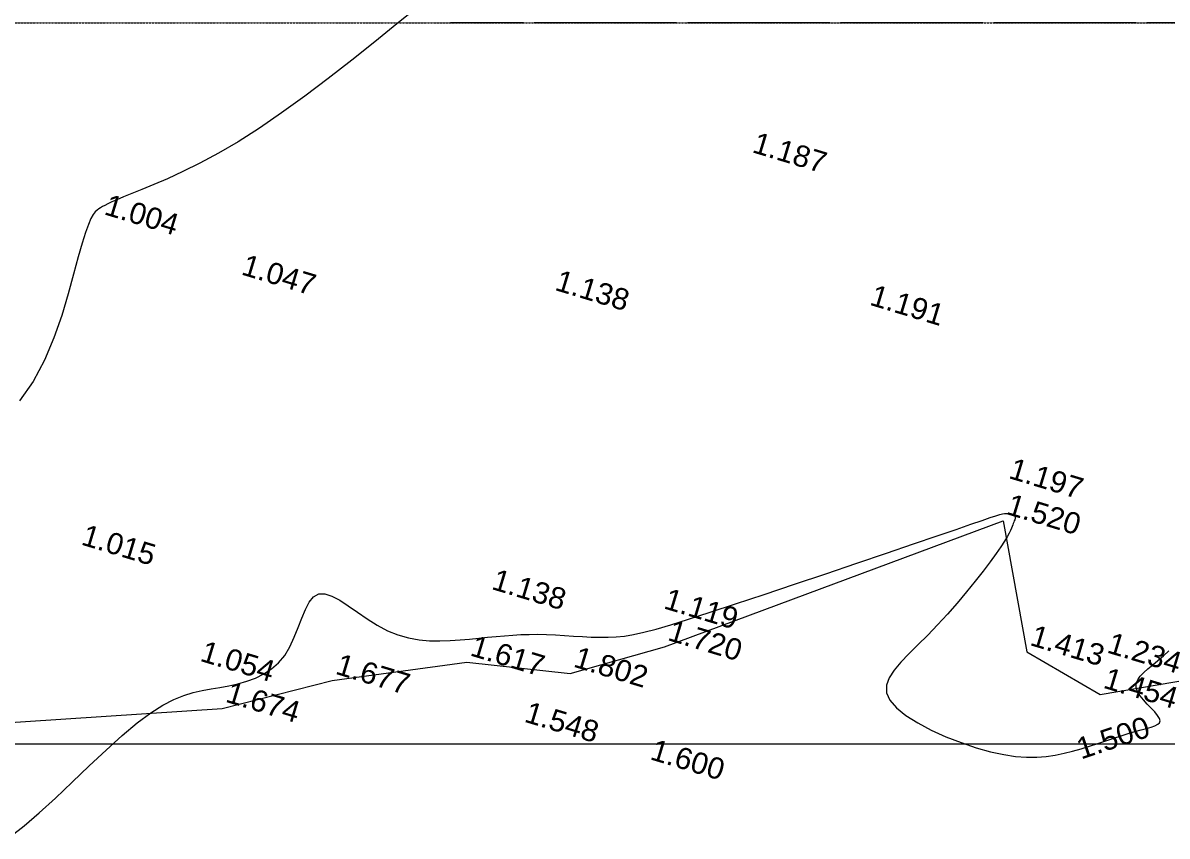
# Model space of a CAD drawing. Header units: millimetres. Extents: x -24439 to 198341, y -52871 to 149926.
# Drawn here: x 77453 to 109568, y -14922 to 7888 of the extents above; entities that cross this region are included whole.
import ezdxf

# ---------------------------------------------------------------- set-up
doc = ezdxf.new("R2010")
doc.units = ezdxf.units.MM
doc.linetypes.add('Double dash', pattern=[41.999998, 12, -6, 6, -6, 6, -6])
doc.linetypes.add('NET VAN', pattern=[1.06, 0.53, -0.53])
for name, color, linetype, lineweight in [('A-DETL-GENF-2', 9, 'NET VAN', 9), ('A-FLOR', 192, 'Continuous', 9), ('A-WALL', 113, 'Continuous', 9), ('C-PROP-LINE', 91, 'Double dash', 18), ('G-IMPT-1', 9, 'Continuous', 9), ('G-IMPT-6', 7, 'Continuous', 9)]:
    doc.layers.add(name, color=color, linetype=linetype, lineweight=lineweight)
doc.styles.add('Arial_1', font='arial_0.ttf', dxfattribs={"height": 600})

# ---------------------------------------------------------------- blocks, each defined once
blk = doc.blocks.new('Family - ___-1476882-TKCS_MB ĐỊNH VỊ CAO ĐỘ THIẾT KẾ')
at = {"layer": 'C-PROP-LINE'}
blk.add_line((26104, 7888), (134801, 7888), dxfattribs=at)
blk = doc.blocks.new('NCV_TKCS_251209_TONG THE HIEN TRANG SAN DUONG - NCV_TKCS_HIEN TRANG_251209a_dwg-1612995-TKCS_MB ĐỊNH VỊ CAO ĐỘ THIẾT KẾ')
at = {"layer": 'G-IMPT-1', "flags": 128}
for points in [[(563576188, 1144979179), (563575762, 1144978558), (563575311, 1144977901), (563574840, 1144977223), (563574357, 1144976542), (563573870, 1144975874), (563573385, 1144975236), (563572910, 1144974645), (563572450, 1144974113), (563572011, 1144973641), (563571595, 1144973225), (563571207, 1144972862), (563570851, 1144972547), (563570530, 1144972277), (563570248, 1144972049), (563570008, 1144971858), (563569813, 1144971701), (563569659, 1144971573), (563569539, 1144971471), (563569447, 1144971389), (563569379, 1144971323), (563569327, 1144971269), (563569285, 1144971223), (563569249, 1144971179), (563569213, 1144971131), (563569177, 1144971070), (563569144, 1144970983), (563569115, 1144970857), (563569093, 1144970680), (563569078, 1144970440), (563569074, 1144970125), (563569080, 1144969722), (563569098, 1144969224), (563569114, 1144968649), (563569114, 1144968018), (563569086, 1144967353), (563569012, 1144966677), (563568879, 1144966012), (563568673, 1144965380)], [(563571954, 1144953621), (563572233, 1144954006), (563572532, 1144954475), (563572847, 1144955003), (563573171, 1144955566), (563573498, 1144956140), (563573822, 1144956700), (563574137, 1144957223), (563574438, 1144957683), (563574719, 1144958063), (563574983, 1144958368), (563575232, 1144958611), (563575470, 1144958803), (563575700, 1144958956), (563575925, 1144959083), (563576148, 1144959195), (563576373, 1144959303), (563576600, 1144959420), (563576826, 1144959547), (563577046, 1144959689), (563577254, 1144959847), (563577444, 1144960024), (563577612, 1144960222), (563577751, 1144960444), (563577857, 1144960692), (563577926, 1144960966), (563577968, 1144961256), (563577993, 1144961549), (563578014, 1144961834), (563578041, 1144962096), (563578085, 1144962323), (563578159, 1144962503), (563578274, 1144962624), (563578437, 1144962675), (563578645, 1144962669), (563578890, 1144962618), (563579165, 1144962536), (563579462, 1144962438), (563579775, 1144962337), (563580096, 1144962248), (563580417, 1144962184), (563580732, 1144962157), (563581040, 1144962164), (563581339, 1144962200), (563581630, 1144962260), (563581911, 1144962337), (563582183, 1144962428), (563582443, 1144962527), (563582693, 1144962628), (563582931, 1144962726), (563583161, 1144962821), (563583383, 1144962913), (563583602, 1144963001), (563583819, 1144963085), (563584037, 1144963164), (563584259, 1144963238), (563584488, 1144963308), (563584725, 1144963373), (563584967, 1144963433), (563585214, 1144963492), (563585461, 1144963549), (563585706, 1144963607), (563585947, 1144963667), (563586180, 1144963730), (563586403, 1144963798), (563586615, 1144963873), (563586829, 1144963963), (563587059, 1144964076), (563587318, 1144964222), (563587622, 1144964407), (563587983, 1144964642), (563588418, 1144964935), (563588939, 1144965294), (563589555, 1144965724), (563590244, 1144966209), (563590981, 1144966729), (563591737, 1144967266), (563592487, 1144967800), (563593202, 1144968310), (563593856, 1144968778), (563594422, 1144969184), (563594879, 1144969512), (563595235, 1144969769), (563595505, 1144969963), (563595702, 1144970103), (563595841, 1144970201), (563595936, 1144970264), (563596002, 1144970303), (563596054, 1144970328), (563596102, 1144970346), (563596148, 1144970359), (563596192, 1144970367), (563596234, 1144970371), (563596271, 1144970370), (563596304, 1144970364), (563596331, 1144970354), (563596352, 1144970340), (563596367, 1144970321), (563596375, 1144970299), (563596378, 1144970272), (563596378, 1144970242), (563596376, 1144970209), (563596372, 1144970173), (563596367, 1144970134), (563596364, 1144970092), (563596362, 1144970047), (563596360, 1144969994), (563596353, 1144969927), (563596339, 1144969841), (563596315, 1144969729), (563596278, 1144969586), (563596224, 1144969407), (563596151, 1144969185), (563596056, 1144968918), (563595941, 1144968611), (563595809, 1144968273), (563595662, 1144967914), (563595502, 1144967542), (563595332, 1144967166), (563595155, 1144966795), (563594973, 1144966438), (563594790, 1144966101), (563594617, 1144965787), (563594467, 1144965496), (563594351, 1144965227), (563594282, 1144964982), (563594272, 1144964760), (563594335, 1144964562), (563594482, 1144964387), (563594720, 1144964235), (563595037, 1144964107), (563595416, 1144964003), (563595837, 1144963921), (563596285, 1144963862), (563596740, 1144963825), (563597186, 1144963811), (563597603, 1144963819), (563597980, 1144963848), (563598316, 1144963897), (563598618, 1144963963), (563598891, 1144964046), (563599141, 1144964143), (563599372, 1144964251), (563599591, 1144964371), (563599803, 1144964498), (563600012, 1144964632), (563600218, 1144964769), (563600420, 1144964908), (563600616, 1144965045), (563600805, 1144965179), (563600987, 1144965306), (563601159, 1144965425), (563601321, 1144965532), (563601470, 1144965626), (563601604, 1144965708), (563601719, 1144965781), (563601810, 1144965847), (563601876, 1144965908), (563601911, 1144965966), (563601912, 1144966024), (563601875, 1144966083), (563601800, 1144966147), (563601694, 1144966215), (563601567, 1144966288), (563601431, 1144966365), (563601296, 1144966448), (563601172, 1144966535), (563601069, 1144966628), (563600999, 1144966727), (563600969, 1144966831), (563600977, 1144966941), (563601015, 1144967060), (563601079, 1144967186), (563601162, 1144967322), (563601260, 1144967468), (563601366, 1144967624), (563601474, 1144967793), (563601579, 1144967974)], [(563568232, 1144955626), (563576610, 1144958758), (563579337, 1144960399), (563582809, 1144961983), (563585678, 1144962517), (563587993, 1144963994), (563596074, 1144970121), (563597770, 1144966792), (563600084, 1144966240), (563602997, 1144967681), (563626472, 1144971441)]]:
    blk.add_lwpolyline(points, dxfattribs=at)
at = {"layer": 'G-IMPT-6', "char_height": 600, "width": 2511.85, "attachment_point": 1, "line_spacing_factor": 0.941778, "style": 'Arial_1'}
for s, insert in [('1.187', (563586319, 1144978587)), ('1.191', (563590712, 1144975441)), ('1.138', (563582130, 1144973290)), ('1.197', (563595849, 1144971912)), ('1.004', (563569405, 1144971674)), ('1.047', (563573579, 1144971170)), ('1.520', (563596074, 1144970928)), ('1.234', (563599901, 1144968023)), ('1.413', (563597770, 1144967599)), ('1.454', (563600084, 1144967047)), ('1.119', (563587630, 1144965621)), ('1.138', (563582850, 1144964746)), ('1.720', (563587993, 1144964801)), ('1.802', (563585678, 1144963324)), ('1.617', (563582809, 1144962790)), ('1.015', (563571459, 1144962619)), ('1.548', (563584801, 1144961448)), ('1.600', (563588486, 1144961457)), ('1.677', (563579337, 1144961206)), ('1.054', (563575597, 1144960457)), ('1.674', (563576610, 1144959565))]:
    blk.add_mtext(s, dxfattribs=dict(at, insert=insert))
at = {"layer": 'G-IMPT-6', "insert": (563600608, 1144965434), "char_height": 600, "width": 2511.85, "attachment_point": 2, "rotation": 35.2094, "line_spacing_factor": 0.941778, "style": 'Arial_1'}
blk.add_mtext('1.500', dxfattribs=at)
blk = doc.blocks.new('NCV_TKCS_251209_TONG THE HIEN TRANG SAN DUONG - NCV_TKCS_251209_TONG THE HIEN TRANG SAN DUONG-1605292-TKCS_MB ĐỊNH VỊ CAO ĐỘ THIẾT KẾ')
at = {"rotation": 343.2379237072182}
blk.add_blockref('NCV_TKCS_251209_TONG THE HIEN TRANG SAN DUONG - NCV_TKCS_HIEN TRANG_251209a_dwg-1612995-TKCS_MB ĐỊNH VỊ CAO ĐỘ THIẾT KẾ', (-869777548, -933796959), dxfattribs=at)

msp = doc.modelspace()

# ---------------------------------------------------------------- linework, layer by layer
at = {"layer": 'A-FLOR'}
msp.add_line((31070.8, -12330.8), (129768.7, -12330.8), dxfattribs=at)
at = {"layer": 'A-WALL'}
for p, q in [((91501.6, 7888.2), (89452.6, 7888.2)), ((95801.6, 7888.2), (91801.6, 7888.2)), ((100101.6, 7888.2), (96101.6, 7888.2)), ((104401.6, 7888.2), (100401.6, 7888.2)), ((108701.6, 7888.2), (104701.6, 7888.2)), ((113001.6, 7888.2), (109001.6, 7888.2))]:
    msp.add_line(p, q, dxfattribs=at)

# ---------------------------------------------------------------- block references
at = {"layer": 'A-DETL-GENF-2'}
msp.add_blockref('NCV_TKCS_251209_TONG THE HIEN TRANG SAN DUONG - NCV_TKCS_251209_TONG THE HIEN TRANG SAN DUONG-1605292-TKCS_MB ĐỊNH VỊ CAO ĐỘ THIẾT KẾ', (26103.5, 9888.2), dxfattribs=at)
at = {"layer": 'C-PROP-LINE'}
msp.add_blockref('Family - ___-1476882-TKCS_MB ĐỊNH VỊ CAO ĐỘ THIẾT KẾ', (0, 0), dxfattribs=at)

doc.saveas('drawing.dxf')
